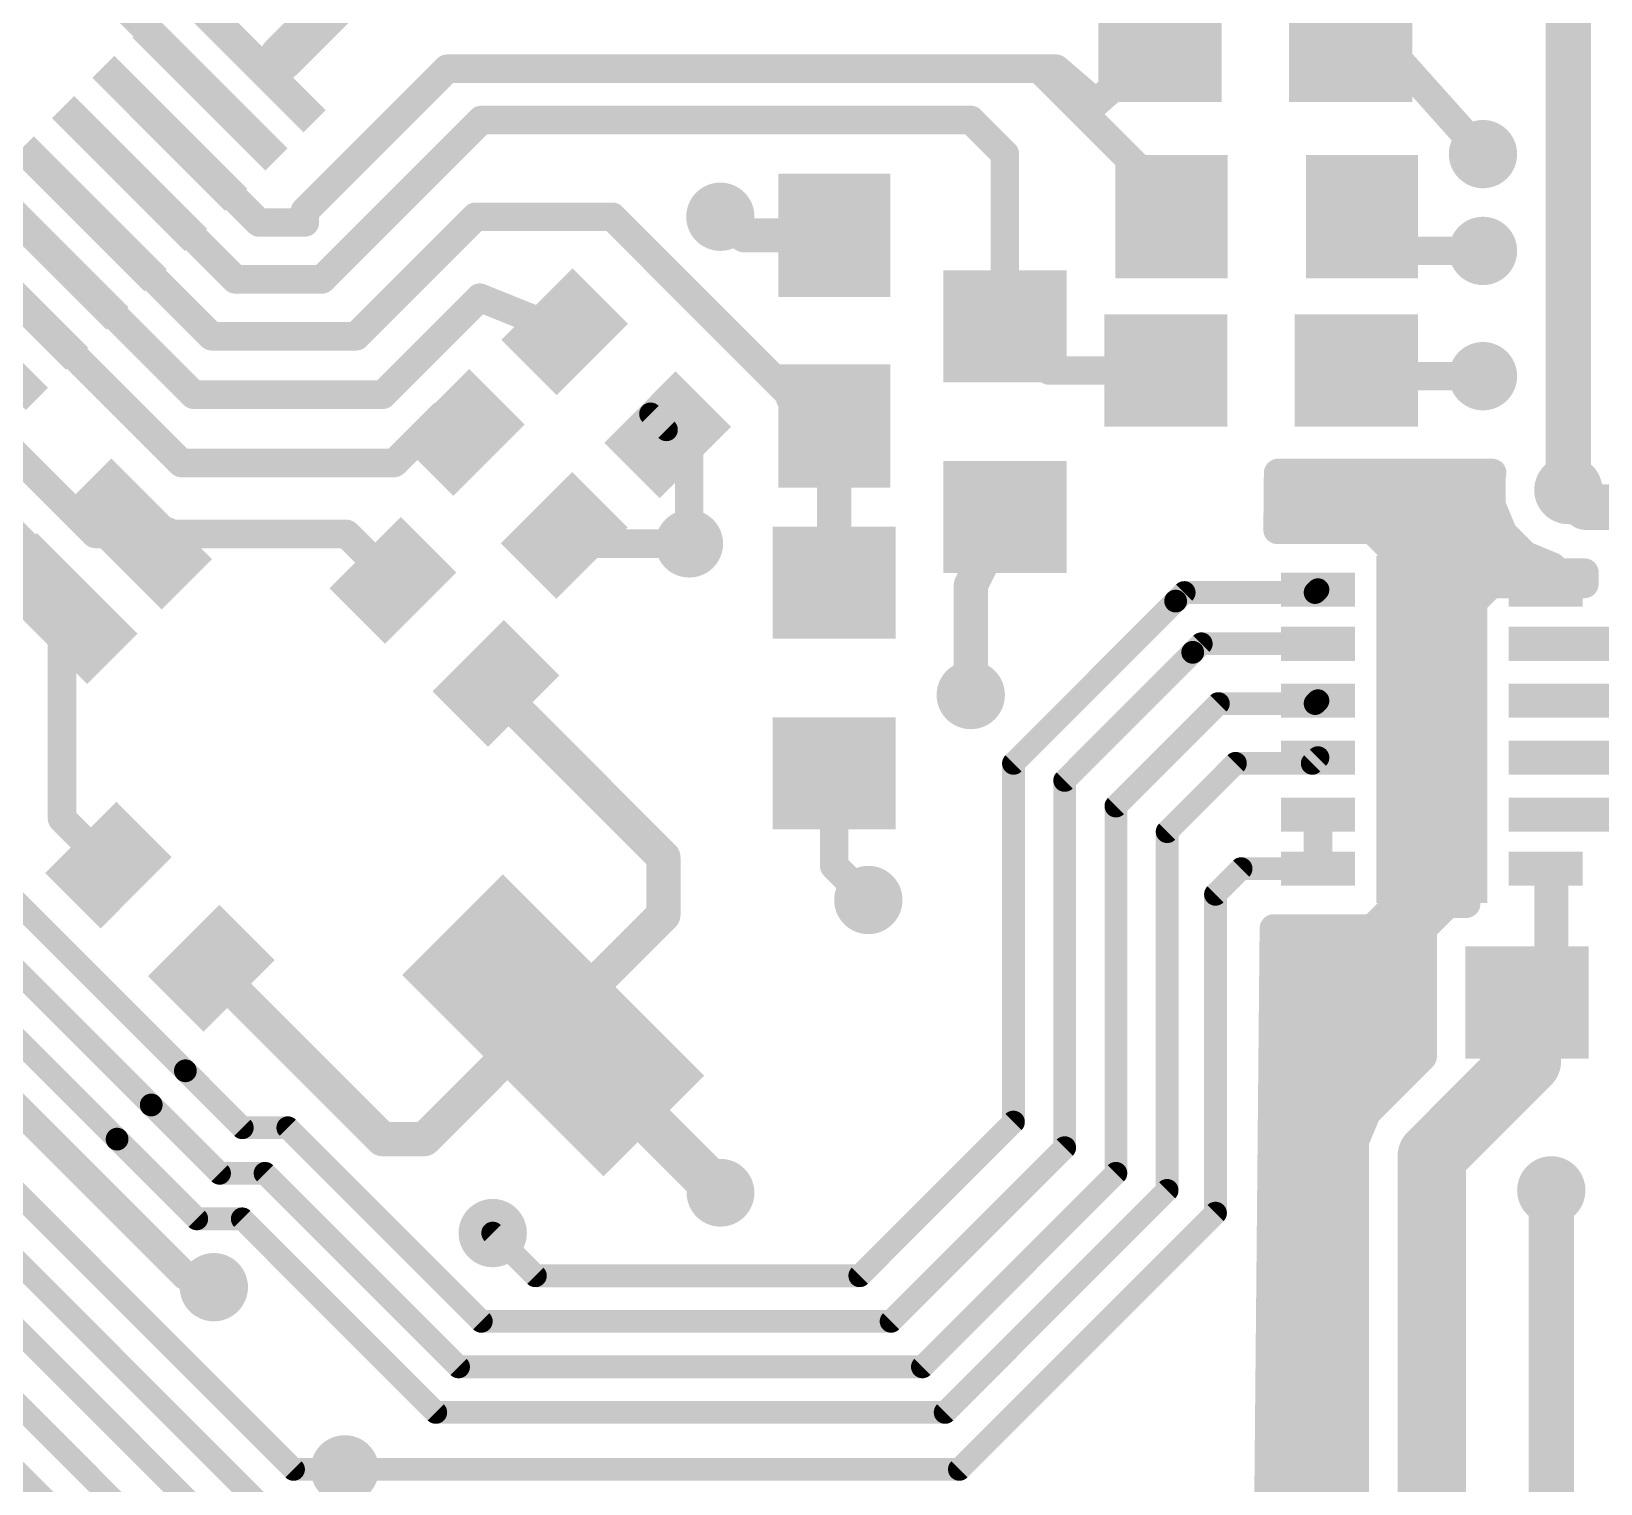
# Model space of a CAD drawing. Extents: x 0 to 81, y 1 to 51.
# Drawn here: x 53.64 to 67.65, y 11.56 to 24.51 of the extents above; entities that cross this region are included whole.
import ezdxf

# ---------------------------------------------------------------- set-up
doc = ezdxf.new("R2010")
doc.units = 0
doc.layers.add('1', color=22, linetype='CONTINUOUS')
doc.layers.add('18', color=82, linetype='CONTINUOUS')

# ---------------------------------------------------------------- blocks, each defined once
blk = doc.blocks.new('RECT')
blk.add_solid([(-0.5, -0.5), (0.5, -0.5), (-0.5, 0.5), (0.5, 0.5)])
blk = doc.blocks.new('ROUNDV')
at = {"const_width": 0.5}
blk.add_lwpolyline([(0, -0.25, 1), (0, 0.25, 1), (0, -0.25)], format="xyb", dxfattribs=at)

msp = doc.modelspace()

# ---------------------------------------------------------------- linework, layer by layer
at = {"layer": '1'}
for points, const_width in [([(67.3608, 25.5016), (67.3608, 23.4696)], 0.4064), ([(56.3372, 24.7396), (55.88, 24.2824)], 0.4064), ([(54.5592, 24.6407), (54.4068, 24.7931)], 0.254), ([(54.5592, 24.6407), (55.2356, 23.9643)], 0.254), ([(55.7524, 24.13), (55.5768, 24.3055)], 0.254), ([(55.8292, 24.13), (55.88, 24.2824)], 0.3048), ([(63.1444, 23.876), (63.7168, 24.384)], 0.254), ([(65.4168, 24.384), (65.7352, 24.384)], 0.254), ([(65.7352, 24.384), (66.5988, 23.4188)], 0.254), ([(56.0832, 22.9108), (57.3532, 24.1808)], 0.254), ([(57.3532, 24.1808), (62.6364, 24.1808)], 0.254), ([(62.6364, 24.1808), (62.7888, 24.1808)], 0.254), ([(63.8184, 22.9988), (62.6364, 24.1808)], 0.254), ([(62.7888, 24.1808), (63.1444, 23.876)], 0.254), ([(56.2356, 22.3012), (57.658, 23.7236)], 0.254), ([(57.658, 23.7236), (61.6712, 23.7236)], 0.254), ([(61.6712, 23.7236), (62.0268, 23.7236)], 0.254), ([(62.0268, 23.7236), (62.3316, 23.4188)], 0.254), ([(52.8121, 23.55), (53.8167, 22.5454)], 0.254), ([(54.8764, 23.6051), (55.6722, 22.8092)], 0.254), ([(67.3608, 23.4696), (67.3608, 20.4216)], 0.4064), ([(62.3316, 23.4188), (62.3316, 21.8812)], 0.254), ([(54.5172, 23.2459), (55.4618, 22.3012)], 0.254), ([(63.8184, 22.86), (63.8184, 22.9988)], 0.254), ([(55.2514, 21.7932), (54.158, 22.8866)], 0.254), ([(56.0832, 22.8092), (56.0832, 22.9108)], 0.254), ([(56.5404, 21.7932), (57.6072, 22.86)], 0.254), ([(57.6072, 22.86), (58.8264, 22.86)], 0.254), ([(58.8264, 22.86), (60.4384, 21.248)], 0.254), ([(60.0084, 22.694), (59.7916, 22.86)], 0.3048), ([(65.5184, 22.86), (65.5184, 22.5552)], 0.254), ([(55.6722, 22.8092), (56.0832, 22.8092)], 0.254), ([(60.8076, 22.694), (60.0084, 22.694)], 0.3048), ([(53.8167, 22.5454), (55.0901, 21.272)], 0.254), ([(65.5184, 22.5552), (66.5988, 22.5552)], 0.254), ([(55.4618, 22.3012), (56.2356, 22.3012)], 0.254), ([(53.4575, 22.1862), (54.9813, 20.6624)], 0.254), ([(56.7784, 21.272), (57.6444, 22.138)], 0.254), ([(57.6444, 22.138), (58.4016, 21.8332)], 0.254), ([(62.3316, 21.8812), (62.7244, 21.4884)], 0.254), ([(55.2514, 21.7932), (56.5404, 21.7932)], 0.254), ([(52.757, 21.4857), (54.2129, 20.0298)], 0.254), ([(62.7244, 21.4884), (63.7676, 21.4884)], 0.254), ([(65.4676, 21.4884), (65.6708, 21.4376)], 0.254), ([(65.6708, 21.4376), (66.5988, 21.4376)], 0.254), ([(55.0901, 21.272), (56.7784, 21.272)], 0.254), ([(60.8076, 20.994), (60.4384, 21.248)], 0.3048), ([(60.4384, 21.248), (60.8076, 20.994)], 0.254), ([(52.3978, 21.1265), (53.9152, 19.6092)], 0.254), ([(56.88, 20.6624), (57.3062, 21.0886)], 0.254), ([(57.3062, 21.0886), (57.4792, 20.9362)], 0.254), ([(59.3208, 20.914), (59.2088, 21.0608)], 0.3048), ([(59.3208, 20.914), (59.1684, 21.1012)], 0.2032), ([(59.1684, 21.1012), (59.3104, 20.9592)], 0.2032), ([(59.3104, 20.9592), (59.5136, 20.756)], 0.254), ([(60.8076, 19.5952), (60.8076, 20.994)], 0.3048), ([(59.5136, 20.756), (59.5136, 19.9432)], 0.254), ([(54.9813, 20.6624), (56.88, 20.6624)], 0.254), ([(64.7653, 20.066), (64.77, 20.574)], 0.254), ([(64.77, 20.574), (66.6816, 20.574)], 0.254), ([(66.6816, 20.574), (66.675, 20.558)], 0.254), ([(66.675, 20.558), (66.675, 20.2852)], 0.254), ([(67.5132, 20.2692), (67.3608, 20.4216)], 0.4064), ([(68.1228, 20.2692), (67.5132, 20.2692)], 0.4064), ([(62.0268, 19.5716), (62.3316, 20.1812)], 0.3048), ([(64.7676, 20.32), (66.675, 20.32)], 0.254), ([(66.675, 20.2852), (66.7794, 20.0331)], 0.254), ([(54.8456, 20.0298), (54.5799, 20.0298)], 0.3048), ([(65.6136, 20.066), (64.7653, 20.066)], 0.254), ([(64.7653, 20.066), (66.7658, 20.066)], 0.254), ([(65.8368, 19.8428), (65.6136, 20.066)], 0.254), ([(54.2129, 20.0298), (54.5799, 20.0298)], 0.254), ([(54.8456, 20.0298), (56.4552, 20.0298)], 0.254), ([(56.4552, 20.0298), (56.8696, 19.6154)], 0.254), ([(58.3984, 20.017), (58.4722, 19.9432)], 0.254), ([(58.4722, 19.9432), (59.5136, 19.9432)], 0.254), ([(66.7794, 20.0331), (66.9723, 19.8402)], 0.254), ([(65.8368, 16.7332), (65.8368, 19.8428)], 0.254), ([(65.8368, 19.812), (67.0404, 19.812)], 0.254), ([(66.9723, 19.8402), (67.2176, 19.7386)], 0.254), ([(67.0306, 19.6596), (66.1416, 19.6596)], 0.3048), ([(66.1416, 19.6596), (66.1416, 18.288)], 0.3048), ([(67.1576, 19.5326), (67.0306, 19.6596)], 0.3048), ([(67.2176, 19.7386), (67.2712, 19.685)], 0.254), ([(67.2712, 19.685), (67.5049, 19.685)], 0.254), ([(67.5049, 19.685), (67.5039, 19.5834)], 0.254), ([(53.9152, 19.6092), (53.9152, 19.3651)], 0.254), ([(62.0268, 18.5928), (62.0268, 19.5716)], 0.3048), ([(65.1002, 19.5072), (65.1256, 19.5326)], 0.2032), ([(65.8368, 19.558), (66.6442, 19.558)], 0.254), ([(66.6696, 19.5834), (66.4464, 19.3602)], 0.254), ([(66.9367, 19.5834), (66.6696, 19.5834)], 0.254), ([(67.5039, 19.5834), (66.9367, 19.5834)], 0.254), ([(53.9152, 19.3651), (53.9152, 17.4898)], 0.254), ([(62.4078, 17.9832), (63.8556, 19.431)], 0.2032), ([(63.8556, 19.431), (63.9318, 19.5072)], 0.2032), ([(63.9318, 19.5072), (65.1002, 19.5072)], 0.2032), ([(66.4464, 19.3602), (66.4464, 16.7332)], 0.254), ([(65.8368, 19.304), (66.4464, 19.304)], 0.254), ([(68.7324, 19.05), (67.1576, 19.05)], 0.3048), ([(62.865, 17.8308), (64.008, 18.9738)], 0.2032), ([(64.008, 18.9738), (64.0842, 19.05)], 0.2032), ([(64.0842, 19.05), (65.1256, 19.05)], 0.2032), ([(65.8368, 19.05), (66.4464, 19.05)], 0.254), ([(65.8368, 18.796), (66.4464, 18.796)], 0.254), ([(57.7888, 18.6962), (57.7888, 18.6398)], 0.3048), ([(57.7888, 18.6398), (59.2836, 17.145)], 0.3048), ([(65.1002, 18.5166), (65.1256, 18.542)], 0.2032), ([(65.8368, 18.542), (66.4464, 18.542)], 0.254), ([(69.1388, 18.542), (67.1576, 18.542)], 0.3048), ([(63.3222, 17.6022), (64.2366, 18.5166)], 0.2032), ([(64.2366, 18.5166), (65.1002, 18.5166)], 0.2032), ([(66.1416, 18.288), (65.8368, 17.9832)], 0.3048), ([(65.8368, 18.288), (66.4464, 18.288)], 0.254), ([(62.4078, 14.7828), (62.4078, 17.9832)], 0.2032), ([(63.7794, 17.3736), (64.389, 17.9832)], 0.2032), ([(64.389, 17.9832), (65.0748, 17.9832)], 0.2032), ([(65.0748, 17.9832), (65.1256, 18.034)], 0.2032), ([(65.0748, 17.9832), (65.1256, 18.034)], 0.2032), ([(65.8368, 17.9832), (65.8368, 16.3068)], 0.3048), ([(65.8368, 18.034), (66.4464, 18.034)], 0.254), ([(67.1576, 18.034), (68.5292, 18.034)], 0.3048), ([(60.8076, 17.0688), (60.8076, 17.8952)], 0.254), ([(62.865, 14.5542), (62.865, 17.8308)], 0.2032), ([(65.8368, 17.78), (66.4464, 17.78)], 0.254), ([(63.3222, 14.3256), (63.3222, 17.6022)], 0.2032), ([(65.1256, 17.526), (65.1256, 17.0434)], 0.254), ([(65.8368, 17.526), (66.4464, 17.526)], 0.254), ([(67.1576, 17.526), (67.818, 17.526)], 0.3048), ([(53.9152, 17.4898), (54.3296, 17.0754)], 0.254), ([(63.7794, 14.1732), (63.7794, 17.3736)], 0.2032), ([(65.8368, 17.272), (66.4464, 17.272)], 0.254), ([(59.2836, 17.145), (59.2836, 16.6301)], 0.3048), ([(61.1124, 16.764), (60.8076, 17.0688)], 0.254), ([(64.2112, 16.8148), (64.4398, 17.0434)], 0.2032), ([(64.4398, 17.0434), (65.1256, 17.0434)], 0.2032), ([(65.8368, 17.018), (66.4464, 17.018)], 0.254), ([(67.1576, 17.0434), (67.2084, 16.9926)], 0.3048), ([(67.2084, 16.9926), (67.2084, 16.6116)], 0.3048), ([(53.34, 16.9164), (55.0164, 15.24)], 0.2032), ([(52.8828, 16.764), (54.7116, 14.9352)], 0.2032), ([(64.2112, 13.97), (64.2112, 16.8148)], 0.2032), ([(65.6136, 16.51), (65.8368, 16.7332)], 0.254), ([(65.8368, 16.764), (66.4464, 16.764)], 0.254), ([(66.2838, 16.7306), (66.0606, 16.5074)], 0.254), ([(66.449, 16.7306), (66.2838, 16.7306)], 0.254), ([(66.4464, 16.7332), (66.449, 16.7306)], 0.254), ([(51.816, 16.6116), (53.9496, 14.478)], 0.254), ([(52.4256, 16.6116), (54.4068, 14.6304)], 0.2032), ([(59.2836, 16.6301), (58.2992, 15.6458)], 0.3048), ([(67.2084, 16.6116), (67.2084, 16.1544)], 0.3048), ([(64.6655, 9.398), (64.732, 16.51)], 0.254), ([(64.732, 16.51), (65.6136, 16.51)], 0.254), ([(65.6136, 16.51), (66.0632, 16.51)], 0.254), ([(66.0606, 16.5074), (66.0606, 15.3669)], 0.254), ([(65.8368, 16.3068), (65.3376, 15.8076)], 0.3048), ([(55.2488, 16.1562), (56.7746, 14.6304)], 0.3048), ([(64.7296, 16.256), (66.0606, 16.256)], 0.254), ([(66.9036, 15.8496), (66.9036, 16.002)], 0.6096), ([(67.2084, 16.1544), (67.056, 16.002)], 0.3048), ([(64.7273, 16.002), (66.0606, 16.002)], 0.254), ([(66.9916, 15.8496), (66.9036, 15.8496)], 0.6096), ([(66.9916, 15.8496), (66.9916, 15.6328)], 0.6096), ([(66.9916, 15.328), (66.9916, 15.8496)], 0.6096), ([(67.056, 16.002), (66.9036, 16.002)], 0.3048), ([(65.3376, 15.8076), (65.2916, 15.8496)], 0.3048), ([(59.793, 14.152), (58.2992, 15.6458)], 0.4064), ([(58.2992, 15.7824), (58.2992, 15.6458)], 0.3048), ([(64.7249, 15.748), (66.0606, 15.748)], 0.254), ([(57.15, 14.6304), (58.1654, 15.6458)], 0.3048), ([(58.1654, 15.6458), (58.2992, 15.6458)], 0.3048), ([(51.5112, 15.5448), (57.2516, 9.8044)], 0.2032), ([(64.7225, 15.494), (66.0606, 15.494)], 0.254), ([(66.4464, 14.7828), (66.9916, 15.328)], 0.6096), ([(66.0606, 15.3669), (65.865, 15.1713)], 0.254), ([(55.0164, 15.24), (55.5244, 14.732)], 0.2032), ([(64.7201, 15.24), (65.9337, 15.24)], 0.254), ([(65.865, 15.1713), (65.7531, 15.0594)], 0.254), ([(65.865, 15.1713), (65.865, 15.1713)], 0.254), ([(50.6476, 15.1384), (57.912, 7.874)], 0.2032), ([(65.7531, 15.0594), (65.5602, 14.8665)], 0.254), ([(54.7116, 14.9352), (55.3212, 14.3256)], 0.2032), ([(64.7178, 14.986), (65.6797, 14.986)], 0.254), ([(65.5602, 14.8665), (65.4558, 14.6144)], 0.254), ([(66.4464, 14.7828), (66.1416, 14.478)], 0.6096), ([(50.3428, 14.8336), (57.8104, 7.366)], 0.2032), ([(61.0362, 13.4112), (62.4078, 14.7828)], 0.2032), ([(64.7154, 14.732), (65.5045, 14.732)], 0.254), ([(54.4068, 14.6304), (55.118, 13.9192)], 0.2032), ([(55.5244, 14.732), (55.9308, 14.732)], 0.2032), ([(55.9308, 14.732), (57.658, 13.0048)], 0.2032), ([(56.7746, 14.6304), (57.15, 14.6304)], 0.3048), ([(65.4558, 14.6144), (65.4558, 10.9888)], 0.254), ([(66.1416, 14.478), (66.1416, 11.1252)], 0.6096), ([(53.9496, 14.478), (55.0164, 13.4112)], 0.254), ([(61.3156, 13.0048), (62.865, 14.5542)], 0.2032), ([(64.713, 14.478), (65.4558, 14.478)], 0.254), ([(57.7596, 8.6868), (52.1208, 14.3256)], 0.2032), ([(55.3212, 14.3256), (55.7276, 14.3256)], 0.2032), ([(55.7276, 14.3256), (57.4548, 12.5984)], 0.2032), ([(61.595, 12.5984), (63.3222, 14.3256)], 0.2032), ([(59.793, 14.152), (59.793, 14.152)], 0.4064), ([(64.7107, 14.224), (65.4558, 14.224)], 0.254), ([(67.2084, 14.1732), (67.2084, 10.3632)], 0.4064), ([(53.4924, 14.1732), (55.9816, 11.684)], 0.2032), ([(61.7982, 12.192), (63.7794, 14.1732)], 0.2032), ([(55.118, 13.9192), (55.5244, 13.9192)], 0.2032), ([(55.5244, 13.9192), (57.2516, 12.192)], 0.2032), ([(61.9252, 11.684), (64.2112, 13.97)], 0.2032), ([(64.7083, 13.97), (65.4558, 13.97)], 0.254), ([(58.1406, 13.4112), (57.7596, 13.7922)], 0.2032), ([(64.7059, 13.716), (65.4558, 13.716)], 0.254), ([(64.7035, 13.462), (65.4558, 13.462)], 0.254), ([(55.0164, 13.4112), (55.2704, 13.3096)], 0.254), ([(58.293, 13.4112), (58.1406, 13.4112)], 0.2032), ([(58.293, 13.4112), (61.0362, 13.4112)], 0.2032), ([(64.7012, 13.208), (65.4558, 13.208)], 0.254), ([(57.658, 13.0048), (61.3156, 13.0048)], 0.2032), ([(64.6988, 12.954), (65.4558, 12.954)], 0.254), ([(64.6964, 12.7), (65.4558, 12.7)], 0.254), ([(57.4548, 12.5984), (61.595, 12.5984)], 0.2032), ([(64.694, 12.446), (65.4558, 12.446)], 0.254), ([(57.2516, 12.192), (61.7982, 12.192)], 0.2032), ([(64.6917, 12.192), (65.4558, 12.192)], 0.254), ([(64.6893, 11.938), (65.4558, 11.938)], 0.254), ([(55.9816, 11.684), (56.2356, 11.684)], 0.2032), ([(56.4388, 11.684), (56.2356, 11.684)], 0.254), ([(56.2356, 11.684), (56.4388, 11.684)], 0.2032), ([(56.4388, 11.684), (61.9252, 11.684)], 0.2032), ([(64.6869, 11.684), (65.4558, 11.684)], 0.254), ([(64.6845, 11.43), (65.4558, 11.43)], 0.254)]:
    msp.add_lwpolyline(points, dxfattribs=dict(at, const_width=const_width))
for points, const_width in [([(55.6217, 24.3504, 1), (55.5319, 24.2606)], 0.127), ([(55.8082, 24.3542, 1), (55.9518, 24.2106)], 0.2032), ([(55.9523, 24.2583, 1), (55.8077, 24.3065)], 0.1524), ([(63.759, 24.3365, 1), (63.6746, 24.4315)], 0.127), ([(65.4168, 24.4475, 1), (65.4168, 24.3205)], 0.127), ([(65.7825, 24.4263, 1), (65.6879, 24.3417)], 0.127), ([(65.7352, 24.3205, 1), (65.7352, 24.4475)], 0.127), ([(55.7524, 24.13, 0.4142), (55.8292, 24.13)], 0.254), ([(55.7973, 24.1749, 1), (55.7075, 24.0851)], 0.127), ([(55.7075, 24.0851, 1), (55.7973, 24.1749)], 0.127), ([(55.8741, 24.0851, 1), (55.7843, 24.1749)], 0.127), ([(57.3532, 24.2443, 1), (57.3532, 24.1173)], 0.127), ([(57.3981, 24.1359, 1), (57.3083, 24.2257)], 0.127), ([(62.6364, 24.2443, 1), (62.6364, 24.1173)], 0.127), ([(62.6813, 24.2257, 1), (62.5915, 24.1359)], 0.127), ([(62.6364, 24.1173, 1), (62.6364, 24.2443)], 0.127), ([(62.8301, 24.229, 1), (62.7475, 24.1326)], 0.127), ([(62.7888, 24.1173, 1), (62.7888, 24.2443)], 0.127), ([(55.7569, 24.1541, 1), (55.9015, 24.1059)], 0.1524), ([(55.1907, 23.9194, 1), (55.2805, 24.0092)], 0.127), ([(63.1022, 23.9235, 1), (63.1866, 23.8285)], 0.127), ([(63.1031, 23.8278, 1), (63.1857, 23.9242)], 0.127), ([(57.658, 23.7871, 1), (57.658, 23.6601)], 0.127), ([(57.7029, 23.6787, 1), (57.6131, 23.7685)], 0.127), ([(61.6712, 23.7871, 1), (61.6712, 23.6601)], 0.127), ([(61.6712, 23.6601, 1), (61.6712, 23.7871)], 0.127), ([(62.0717, 23.7685, 1), (61.9819, 23.6787)], 0.127), ([(62.0268, 23.6601, 1), (62.0268, 23.7871)], 0.127), ([(54.9213, 23.65, 1), (54.8315, 23.5602)], 0.127), ([(67.4624, 23.4696, 1), (67.2592, 23.4696)], 0.2032), ([(62.3951, 23.4188, 1), (62.2681, 23.4188)], 0.127), ([(67.2592, 23.4696, 1), (67.4624, 23.4696)], 0.2032), ([(62.2867, 23.3739, 1), (62.3765, 23.4637)], 0.127), ([(66.5515, 23.3765, 1), (66.6461, 23.4611)], 0.127), ([(54.5621, 23.2908, 1), (54.4723, 23.201)], 0.127), ([(63.8819, 22.9988, 1), (63.7549, 22.9988)], 0.127), ([(54.2029, 22.9315, 1), (54.1131, 22.8417)], 0.127), ([(56.1467, 22.9108, 1), (56.0197, 22.9108)], 0.127), ([(56.0383, 22.9557, 1), (56.1281, 22.8659)], 0.127), ([(57.6072, 22.9235, 1), (57.6072, 22.7965)], 0.127), ([(57.6521, 22.8151, 1), (57.5623, 22.9049)], 0.127), ([(58.8713, 22.9049, 1), (58.7815, 22.8151)], 0.127), ([(58.8264, 22.7965, 1), (58.8264, 22.9235)], 0.127), ([(59.8379, 22.9205, 1), (59.7453, 22.7995)], 0.1524), ([(63.7735, 22.9539, 1), (63.8633, 23.0437)], 0.127), ([(65.5819, 22.86, 1), (65.4549, 22.86)], 0.127), ([(55.6722, 22.8727, 1), (55.6722, 22.7457)], 0.127), ([(55.6273, 22.7643, 1), (55.7171, 22.8541)], 0.127), ([(56.0197, 22.8092, 1), (56.1467, 22.8092)], 0.127), ([(56.0832, 22.7457, 1), (56.0832, 22.8727)], 0.127), ([(60.0084, 22.7702, 1), (60.0084, 22.6178)], 0.1524), ([(60.8076, 22.6178, 1), (60.8076, 22.7702)], 0.1524), ([(63.7549, 22.86, 1), (63.8819, 22.86)], 0.127), ([(59.9621, 22.6335, 1), (60.0547, 22.7545)], 0.1524), ([(53.8616, 22.5903, 1), (53.7718, 22.5005)], 0.127), ([(53.7718, 22.5005, 1), (53.8616, 22.5903)], 0.127), ([(65.5184, 22.6187, 1), (65.5184, 22.4917)], 0.127), ([(65.4549, 22.5552, 1), (65.5819, 22.5552)], 0.127), ([(66.5988, 22.4917, 1), (66.5988, 22.6187)], 0.127), ([(55.4618, 22.3647, 1), (55.4618, 22.2377)], 0.127), ([(56.2356, 22.2377, 1), (56.2356, 22.3647)], 0.127), ([(55.4169, 22.2563, 1), (55.5067, 22.3461)], 0.127), ([(56.1907, 22.3461, 1), (56.2805, 22.2563)], 0.127), ([(57.6681, 22.1969, 1), (57.6207, 22.0791)], 0.127), ([(57.6893, 22.0931, 1), (57.5995, 22.1829)], 0.127), ([(62.3765, 21.9261, 1), (62.2867, 21.8363)], 0.127), ([(55.2514, 21.8567, 1), (55.2514, 21.7297)], 0.127), ([(55.2065, 21.7483, 1), (55.2963, 21.8381)], 0.127), ([(56.4955, 21.8381, 1), (56.5853, 21.7483)], 0.127), ([(56.5404, 21.7297, 1), (56.5404, 21.8567)], 0.127), ([(58.3779, 21.7743, 1), (58.4253, 21.8921)], 0.127), ([(62.2681, 21.8812, 1), (62.3951, 21.8812)], 0.127), ([(62.7244, 21.5519, 1), (62.7244, 21.4249)], 0.127), ([(62.6795, 21.4435, 1), (62.7693, 21.5333)], 0.127), ([(63.7676, 21.4249, 1), (63.7676, 21.5519)], 0.127), ([(65.483, 21.55, 1), (65.4522, 21.4268)], 0.127), ([(65.6708, 21.5011, 1), (65.6708, 21.3741)], 0.127), ([(65.6554, 21.376, 1), (65.6862, 21.4992)], 0.127), ([(66.5988, 21.3741, 1), (66.5988, 21.5011)], 0.127), ([(55.0901, 21.3355, 1), (55.0901, 21.2085)], 0.127), ([(55.0452, 21.2271, 1), (55.135, 21.3169)], 0.127), ([(56.7335, 21.3169, 1), (56.8233, 21.2271)], 0.127), ([(56.7784, 21.2085, 1), (56.7784, 21.3355)], 0.127), ([(60.4816, 21.3108, 1), (60.3952, 21.1852)], 0.1524), ([(60.4744, 21.3003, 1), (60.4024, 21.1957)], 0.127), ([(60.3935, 21.2031, 1), (60.4833, 21.2929)], 0.127), ([(57.3482, 21.1363, 1), (57.2642, 21.041)], 0.127), ([(57.3511, 21.0437, 1), (57.2613, 21.1335)], 0.127), ([(59.2694, 21.107, 1), (59.1482, 21.0146)], 0.1524), ([(59.2078, 21.1333, 1), (59.129, 21.0691)], 0.1016), ([(59.2043, 21.1371, 1), (59.1325, 21.0653)], 0.1016), ([(57.4372, 20.8886, 1), (57.5212, 20.9839)], 0.127), ([(59.3553, 21.0041, 1), (59.2655, 20.9143)], 0.127), ([(59.2602, 20.8678, 1), (59.3814, 20.9602)], 0.1524), ([(59.2745, 20.9233, 1), (59.3463, 20.9951)], 0.1016), ([(60.8838, 20.994, 1), (60.7314, 20.994)], 0.1524), ([(60.7644, 20.9312, 1), (60.8508, 21.0568)], 0.1524), ([(60.7716, 20.9417, 1), (60.8436, 21.0463)], 0.127), ([(59.2814, 20.8819, 1), (59.3602, 20.946)], 0.1016), ([(59.5771, 20.756, 1), (59.4501, 20.756)], 0.127), ([(54.9813, 20.7259, 1), (54.9813, 20.5989)], 0.127), ([(54.9364, 20.6175, 1), (55.0262, 20.7073)], 0.127), ([(56.8351, 20.7073, 1), (56.9249, 20.6175)], 0.127), ([(56.88, 20.5989, 1), (56.88, 20.7259)], 0.127), ([(59.4687, 20.7111, 1), (59.5585, 20.8009)], 0.127), ([(64.8335, 20.5734, 1), (64.7065, 20.5746)], 0.127), ([(64.77, 20.6375, 1), (64.77, 20.5105)], 0.127), ([(66.7385, 20.558, 1), (66.6115, 20.558)], 0.127), ([(66.6163, 20.5823, 1), (66.7337, 20.5337)], 0.127), ([(66.7403, 20.5497, 1), (66.623, 20.5983)], 0.127), ([(66.6816, 20.5105, 1), (66.6816, 20.6375)], 0.127), ([(67.4326, 20.4934, 1), (67.289, 20.3498)], 0.2032), ([(67.2592, 20.4216, 1), (67.4624, 20.4216)], 0.2032), ([(67.5132, 20.3708, 1), (67.5132, 20.1676)], 0.2032), ([(62.3998, 20.1471, 1), (62.2634, 20.2153)], 0.1524), ([(64.7676, 20.3835, 1), (64.7676, 20.2565)], 0.127), ([(66.7337, 20.3095, 1), (66.6163, 20.2609)], 0.127), ([(66.6115, 20.2852, 1), (66.7385, 20.2852)], 0.127), ([(66.675, 20.2565, 1), (66.675, 20.3835)], 0.127), ([(67.4414, 20.1974, 1), (67.585, 20.341)], 0.2032), ([(54.5799, 20.106, 1), (54.5799, 19.9536)], 0.1524), ([(54.8456, 19.9536, 1), (54.8456, 20.106)], 0.1524), ([(64.7653, 20.1295, 1), (64.7653, 20.0025)], 0.127), ([(64.7653, 20.1295, 1), (64.7653, 20.0025)], 0.127), ([(65.6585, 20.1109, 1), (65.5687, 20.0211)], 0.127), ([(65.6136, 20.0025, 1), (65.6136, 20.1295)], 0.127), ([(66.7658, 20.0025, 1), (66.7658, 20.1295)], 0.127), ([(54.2129, 20.0933, 1), (54.2129, 19.9663)], 0.127), ([(54.168, 19.9849, 1), (54.2578, 20.0747)], 0.127), ([(54.5799, 19.9663, 1), (54.5799, 20.0933)], 0.127), ([(54.8456, 20.0933, 1), (54.8456, 19.9663)], 0.127), ([(56.5001, 20.0747, 1), (56.4103, 19.9849)], 0.127), ([(56.4552, 19.9663, 1), (56.4552, 20.0933)], 0.127), ([(58.4433, 20.0619, 1), (58.3535, 19.9721)], 0.127), ([(58.4722, 20.0067, 1), (58.4722, 19.8797)], 0.127), ([(58.4273, 19.8983, 1), (58.5171, 19.9881)], 0.127), ([(59.5136, 19.8797, 1), (59.5136, 20.0067)], 0.127), ([(64.7018, 20.0666, 1), (64.8287, 20.0654)], 0.127), ([(66.8243, 20.078, 1), (66.7345, 19.9882)], 0.127), ([(66.7207, 20.0088, 1), (66.8381, 20.0574)], 0.127), ([(59.4501, 19.9432, 1), (59.5771, 19.9432)], 0.127), ([(65.9003, 19.8428, 1), (65.7733, 19.8428)], 0.127), ([(65.8368, 19.8755, 1), (65.8368, 19.7485)], 0.127), ([(65.7919, 19.7979, 1), (65.8817, 19.8877)], 0.127), ([(66.9966, 19.8989, 1), (66.948, 19.7815)], 0.127), ([(66.9274, 19.7953, 1), (67.0172, 19.8851)], 0.127), ([(67.0404, 19.7485, 1), (67.0404, 19.8755)], 0.127), ([(66.1416, 19.7358, 1), (66.1416, 19.5834)], 0.1524), ([(66.2178, 19.6596, 1), (66.0654, 19.6596)], 0.1524), ([(67.0845, 19.7135, 1), (66.9767, 19.6057)], 0.1524), ([(67.0306, 19.5834, 1), (67.0306, 19.7358)], 0.1524), ([(67.2625, 19.7835, 1), (67.1727, 19.6937)], 0.127), ([(67.1933, 19.6799, 1), (67.2419, 19.7973)], 0.127), ([(67.2712, 19.7485, 1), (67.2712, 19.6215)], 0.127), ([(67.2263, 19.6401, 1), (67.3161, 19.7299)], 0.127), ([(67.5684, 19.6844, 1), (67.4414, 19.6856)], 0.127), ([(67.5049, 19.6215, 1), (67.5049, 19.7485)], 0.127), ([(53.9787, 19.6092, 1), (53.8517, 19.6092)], 0.127), ([(53.8703, 19.5643, 1), (53.9601, 19.6541)], 0.127), ([(56.8247, 19.5705, 1), (56.9145, 19.6603)], 0.127), ([(60.7314, 19.5952, 1), (60.8838, 19.5952)], 0.1524), ([(62.103, 19.5716, 1), (61.9506, 19.5716)], 0.1524), ([(61.9586, 19.6057, 1), (62.095, 19.5375)], 0.1524), ([(65.1615, 19.4967, 1), (65.0897, 19.5685)], 0.1016), ([(65.8368, 19.6215, 1), (65.8368, 19.4945)], 0.127), ([(66.6696, 19.6469, 1), (66.6696, 19.5199)], 0.127), ([(66.7145, 19.5385, 1), (66.6247, 19.6283)], 0.127), ([(66.6442, 19.4945, 1), (66.6442, 19.6215)], 0.127), ([(66.9367, 19.6469, 1), (66.9367, 19.5199)], 0.127), ([(66.9367, 19.5199, 1), (66.9367, 19.6469)], 0.127), ([(67.1037, 19.4787, 1), (67.2115, 19.5865)], 0.1524), ([(67.4404, 19.584, 1), (67.5674, 19.5828)], 0.127), ([(67.5039, 19.5199, 1), (67.5039, 19.6469)], 0.127), ([(53.9787, 19.3651, 1), (53.8517, 19.3651)], 0.127), ([(63.8197, 19.4669, 1), (63.8915, 19.3951)], 0.1016), ([(63.8915, 19.3951, 1), (63.8197, 19.4669)], 0.1016), ([(63.9318, 19.558, 1), (63.9318, 19.4564)], 0.1016), ([(63.9677, 19.4713, 1), (63.8959, 19.5431)], 0.1016), ([(65.0643, 19.5431, 1), (65.1361, 19.4713)], 0.1016), ([(65.1002, 19.4564, 1), (65.1002, 19.558)], 0.1016), ([(66.5099, 19.3602, 1), (66.3829, 19.3602)], 0.127), ([(53.8517, 19.3651, 1), (53.9787, 19.3651)], 0.127), ([(65.8368, 19.3675, 1), (65.8368, 19.2405)], 0.127), ([(66.4015, 19.4051, 1), (66.4913, 19.3153)], 0.127), ([(66.4464, 19.2405, 1), (66.4464, 19.3675)], 0.127), ([(67.1576, 19.1262, 1), (67.1576, 18.9738)], 0.1524), ([(63.9721, 19.0097, 1), (64.0439, 18.9379)], 0.1016), ([(64.0439, 18.9379, 1), (63.9721, 19.0097)], 0.1016), ([(64.0842, 19.1008, 1), (64.0842, 18.9992)], 0.1016), ([(64.1201, 19.0141, 1), (64.0483, 19.0859)], 0.1016), ([(65.1256, 18.9992, 1), (65.1256, 19.1008)], 0.1016), ([(65.8368, 19.1135, 1), (65.8368, 18.9865)], 0.127), ([(66.4464, 18.9865, 1), (66.4464, 19.1135)], 0.127), ([(65.8368, 18.8595, 1), (65.8368, 18.7325)], 0.127), ([(66.4464, 18.7325, 1), (66.4464, 18.8595)], 0.127), ([(57.865, 18.6962, 1), (57.7126, 18.6962)], 0.1524), ([(57.8427, 18.6937, 1), (57.7349, 18.5859)], 0.1524), ([(57.7126, 18.6398, 1), (57.865, 18.6398)], 0.1524), ([(61.9506, 18.5928, 1), (62.103, 18.5928)], 0.1524), ([(65.1615, 18.5061, 1), (65.0897, 18.5779)], 0.1016), ([(65.8368, 18.6055, 1), (65.8368, 18.4785)], 0.127), ([(66.4464, 18.4785, 1), (66.4464, 18.6055)], 0.127), ([(67.1576, 18.6182, 1), (67.1576, 18.4658)], 0.1524), ([(64.2366, 18.5674, 1), (64.2366, 18.4658)], 0.1016), ([(64.2725, 18.4807, 1), (64.2007, 18.5525)], 0.1016), ([(65.0643, 18.5525, 1), (65.1361, 18.4807)], 0.1016), ([(65.1002, 18.4658, 1), (65.1002, 18.5674)], 0.1016), ([(65.8368, 18.3515, 1), (65.8368, 18.2245)], 0.127), ([(66.0654, 18.288, 1), (66.2178, 18.288)], 0.1524), ([(66.1955, 18.2341, 1), (66.0877, 18.3419)], 0.1524), ([(66.4464, 18.2245, 1), (66.4464, 18.3515)], 0.127), ([(62.4586, 17.9832, 1), (62.357, 17.9832)], 0.1016), ([(62.3719, 18.0191, 1), (62.4437, 17.9473)], 0.1016), ([(64.389, 18.034, 1), (64.389, 17.9324)], 0.1016), ([(64.4249, 17.9473, 1), (64.3531, 18.0191)], 0.1016), ([(65.0389, 18.0191, 1), (65.1107, 17.9473)], 0.1016), ([(65.0389, 18.0191, 1), (65.1107, 17.9473)], 0.1016), ([(65.0748, 17.9324, 1), (65.0748, 18.034)], 0.1016), ([(65.1615, 17.9981, 1), (65.0897, 18.0699)], 0.1016), ([(65.1615, 17.9981, 1), (65.0897, 18.0699)], 0.1016), ([(65.913, 17.9832, 1), (65.7606, 17.9832)], 0.1524), ([(65.7829, 18.0371, 1), (65.8907, 17.9293)], 0.1524), ([(65.8368, 18.0975, 1), (65.8368, 17.9705)], 0.127), ([(66.4464, 17.9705, 1), (66.4464, 18.0975)], 0.127), ([(67.1576, 18.1102, 1), (67.1576, 17.9578)], 0.1524), ([(60.8711, 17.8952, 1), (60.7441, 17.8952)], 0.127), ([(62.9158, 17.8308, 1), (62.8142, 17.8308)], 0.1016), ([(62.8291, 17.8667, 1), (62.9009, 17.7949)], 0.1016), ([(65.8368, 17.8435, 1), (65.8368, 17.7165)], 0.127), ([(66.4464, 17.7165, 1), (66.4464, 17.8435)], 0.127), ([(63.373, 17.6022, 1), (63.2714, 17.6022)], 0.1016), ([(63.2863, 17.6381, 1), (63.3581, 17.5663)], 0.1016), ([(65.1891, 17.526, 1), (65.0621, 17.526)], 0.127), ([(65.8368, 17.5895, 1), (65.8368, 17.4625)], 0.127), ([(66.4464, 17.4625, 1), (66.4464, 17.5895)], 0.127), ([(67.1576, 17.6022, 1), (67.1576, 17.4498)], 0.1524), ([(53.9601, 17.5347, 1), (53.8703, 17.4449)], 0.127), ([(53.8517, 17.4898, 1), (53.9787, 17.4898)], 0.127), ([(63.8302, 17.3736, 1), (63.7286, 17.3736)], 0.1016), ([(63.7435, 17.4095, 1), (63.8153, 17.3377)], 0.1016), ([(65.8368, 17.3355, 1), (65.8368, 17.2085)], 0.127), ([(66.4464, 17.2085, 1), (66.4464, 17.3355)], 0.127), ([(59.3598, 17.145, 1), (59.2074, 17.145)], 0.1524), ([(59.2297, 17.0911, 1), (59.3375, 17.1989)], 0.1524), ([(54.2847, 17.0305, 1), (54.3745, 17.1203)], 0.127), ([(60.8525, 17.1137, 1), (60.7627, 17.0239)], 0.127), ([(60.7441, 17.0688, 1), (60.8711, 17.0688)], 0.127), ([(64.4398, 17.0942, 1), (64.4398, 16.9926)], 0.1016), ([(64.4757, 17.0075, 1), (64.4039, 17.0793)], 0.1016), ([(65.0621, 17.0434, 1), (65.1891, 17.0434)], 0.127), ([(65.1256, 16.9926, 1), (65.1256, 17.0942)], 0.1016), ([(65.8368, 17.0815, 1), (65.8368, 16.9545)], 0.127), ([(66.4464, 16.9545, 1), (66.4464, 17.0815)], 0.127), ([(67.2115, 17.0973, 1), (67.1037, 16.9895)], 0.1524), ([(67.2846, 16.9926, 1), (67.1322, 16.9926)], 0.1524), ([(67.1545, 16.9387, 1), (67.2623, 17.0465)], 0.1524), ([(61.0675, 16.7191, 1), (61.1573, 16.8089)], 0.127), ([(64.262, 16.8148, 1), (64.1604, 16.8148)], 0.1016), ([(64.1753, 16.8507, 1), (64.2471, 16.7789)], 0.1016), ([(65.8368, 16.8275, 1), (65.8368, 16.7005)], 0.127), ([(65.8817, 16.6883, 1), (65.7919, 16.7781)], 0.127), ([(66.2838, 16.7941, 1), (66.2838, 16.6671)], 0.127), ([(66.3287, 16.6857, 1), (66.2389, 16.7755)], 0.127), ([(66.4913, 16.7781, 1), (66.4015, 16.6883)], 0.127), ([(66.4041, 16.6857, 1), (66.4939, 16.7755)], 0.127), ([(66.4464, 16.7005, 1), (66.4464, 16.8275)], 0.127), ([(66.449, 16.6671, 1), (66.449, 16.7941)], 0.127), ([(59.2074, 16.6301, 1), (59.3598, 16.6301)], 0.1524), ([(59.3375, 16.5762, 1), (59.2297, 16.684)], 0.1524), ([(65.7733, 16.7332, 1), (65.9003, 16.7332)], 0.127), ([(66.3829, 16.7332, 1), (66.5099, 16.7332)], 0.127), ([(67.2846, 16.6116, 1), (67.1322, 16.6116)], 0.1524), ([(67.1322, 16.6116, 1), (67.2846, 16.6116)], 0.1524), ([(64.7955, 16.5094, 1), (64.6685, 16.5106)], 0.127), ([(64.732, 16.5735, 1), (64.732, 16.4465)], 0.127), ([(65.6136, 16.5735, 1), (65.6136, 16.4465)], 0.127), ([(65.5687, 16.5549, 1), (65.6585, 16.4651)], 0.127), ([(65.6136, 16.4465, 1), (65.6136, 16.5735)], 0.127), ([(66.1241, 16.5074, 1), (65.9971, 16.5074)], 0.127), ([(66.0157, 16.5523, 1), (66.1055, 16.4625)], 0.127), ([(66.0632, 16.4465, 1), (66.0632, 16.5735)], 0.127), ([(65.8907, 16.2529, 1), (65.7829, 16.3607)], 0.1524), ([(55.3027, 16.2101, 1), (55.1949, 16.1023)], 0.1524), ([(64.7296, 16.3195, 1), (64.7296, 16.1925)], 0.127), ([(65.7606, 16.3068, 1), (65.913, 16.3068)], 0.1524), ([(66.0606, 16.1925, 1), (66.0606, 16.3195)], 0.127), ([(67.056, 16.002, 1), (66.7512, 16.002)], 0.3048), ([(67.2623, 16.1005, 1), (67.1545, 16.2083)], 0.1524), ([(64.7273, 16.0655, 1), (64.7273, 15.9385)], 0.127), ([(66.0606, 15.9385, 1), (66.0606, 16.0655)], 0.127), ([(66.9036, 16.002, 1), (66.9036, 15.6972)], 0.3048), ([(67.144, 15.8496, 1), (66.8392, 15.8496)], 0.3048), ([(67.144, 15.8496, 1), (66.8392, 15.8496)], 0.3048), ([(66.9036, 16.0782, 1), (66.9036, 15.9258)], 0.1524), ([(66.9916, 15.6972, 1), (66.9916, 16.002)], 0.3048), ([(67.0021, 16.0559, 1), (67.1099, 15.9481)], 0.1524), ([(67.056, 15.9258, 1), (67.056, 16.0782)], 0.1524), ([(67.1322, 16.1544, 1), (67.2846, 16.1544)], 0.1524), ([(65.343, 15.9059, 1), (65.2402, 15.7933)], 0.1524), ([(66.7512, 15.8496, 1), (67.056, 15.8496)], 0.3048), ([(58.3711, 15.7176, 1), (58.2274, 15.5739)], 0.2032), ([(58.3754, 15.7824, 1), (58.223, 15.7824)], 0.1524), ([(64.7249, 15.8115, 1), (64.7249, 15.6845)], 0.127), ([(65.2837, 15.8615, 1), (65.3915, 15.7537)], 0.1524), ([(65.2862, 15.7513, 1), (65.389, 15.8639)], 0.1524), ([(66.0606, 15.6845, 1), (66.0606, 15.8115)], 0.127), ([(58.1654, 15.722, 1), (58.1654, 15.5696)], 0.1524), ([(58.2192, 15.5919, 1), (58.1115, 15.6996)], 0.1524), ([(58.223, 15.6458, 1), (58.3754, 15.6458)], 0.1524), ([(58.2454, 15.6996, 1), (58.3531, 15.5919)], 0.1524), ([(58.2992, 15.5696, 1), (58.2992, 15.722)], 0.1524), ([(66.8392, 15.6328, 1), (67.144, 15.6328)], 0.3048), ([(64.7225, 15.5575, 1), (64.7225, 15.4305)], 0.127), ([(66.0606, 15.4305, 1), (66.0606, 15.5575)], 0.127), ([(67.0994, 15.2202, 1), (66.8838, 15.4358)], 0.3048), ([(65.9971, 15.3669, 1), (66.1241, 15.3669)], 0.127), ([(66.1055, 15.322, 1), (66.0157, 15.4118)], 0.127), ([(66.8392, 15.328, 1), (67.144, 15.328)], 0.3048), ([(55.0523, 15.2759, 1), (54.9805, 15.2041)], 0.1016), ([(54.9805, 15.2041, 1), (55.0523, 15.2759)], 0.1016), ([(64.7201, 15.3035, 1), (64.7201, 15.1765)], 0.127), ([(65.9285, 15.1713, 1), (65.8015, 15.1713)], 0.127), ([(65.8201, 15.2162, 1), (65.9099, 15.1264)], 0.127), ([(65.9099, 15.1264, 1), (65.8201, 15.2162)], 0.127), ([(65.9337, 15.1765, 1), (65.9337, 15.3035)], 0.127), ([(65.7082, 15.1043, 1), (65.798, 15.0145)], 0.127), ([(65.798, 15.0145, 1), (65.7082, 15.1043)], 0.127), ([(65.8015, 15.1713, 1), (65.9285, 15.1713)], 0.127), ([(54.7475, 14.9711, 1), (54.6757, 14.8993)], 0.1016), ([(54.6757, 14.8993, 1), (54.7475, 14.9711)], 0.1016), ([(64.7178, 15.0495, 1), (64.7178, 14.9225)], 0.127), ([(65.6189, 14.8422, 1), (65.5015, 14.8908)], 0.127), ([(65.6797, 14.9225, 1), (65.6797, 15.0495)], 0.127), ([(66.3386, 14.8906, 1), (66.5542, 14.675)], 0.3048), ([(66.5542, 14.675, 1), (66.3386, 14.8906)], 0.3048), ([(62.4437, 14.7469, 1), (62.3719, 14.8187)], 0.1016), ([(64.7154, 14.7955, 1), (64.7154, 14.6685)], 0.127), ([(65.5153, 14.9114, 1), (65.6051, 14.8216)], 0.127), ([(65.5045, 14.6685, 1), (65.5045, 14.7955)], 0.127), ([(54.4427, 14.6663, 1), (54.3709, 14.5945)], 0.1016), ([(54.3709, 14.5945, 1), (54.4427, 14.6663)], 0.1016), ([(55.5244, 14.7828, 1), (55.5244, 14.6812)], 0.1016), ([(55.4885, 14.6961, 1), (55.5603, 14.7679)], 0.1016), ([(55.9667, 14.7679, 1), (55.8949, 14.6961)], 0.1016), ([(55.9308, 14.6812, 1), (55.9308, 14.7828)], 0.1016), ([(56.7746, 14.7066, 1), (56.7746, 14.5542)], 0.1524), ([(56.7207, 14.5765, 1), (56.8285, 14.6843)], 0.1524), ([(57.0961, 14.6843, 1), (57.2039, 14.5765)], 0.1524), ([(57.15, 14.5542, 1), (57.15, 14.7066)], 0.1524), ([(62.357, 14.7828, 1), (62.4586, 14.7828)], 0.1016), ([(65.5193, 14.6144, 1), (65.3923, 14.6144)], 0.127), ([(66.0338, 14.5858, 1), (66.2494, 14.3702)], 0.3048), ([(66.294, 14.478, 1), (65.9892, 14.478)], 0.3048), ([(53.9945, 14.5229, 1), (53.9047, 14.4331)], 0.127), ([(53.9047, 14.4331, 1), (53.9945, 14.5229)], 0.127), ([(62.8142, 14.5542, 1), (62.9158, 14.5542)], 0.1016), ([(62.9009, 14.5183, 1), (62.8291, 14.5901)], 0.1016), ([(64.713, 14.5415, 1), (64.713, 14.4145)], 0.127), ([(65.3971, 14.6387, 1), (65.5145, 14.5901)], 0.127), ([(65.4558, 14.4145, 1), (65.4558, 14.5415)], 0.127), ([(55.3212, 14.3764, 1), (55.3212, 14.2748)], 0.1016), ([(55.7635, 14.3615, 1), (55.6917, 14.2897)], 0.1016), ([(55.7276, 14.2748, 1), (55.7276, 14.3764)], 0.1016), ([(63.3581, 14.2897, 1), (63.2863, 14.3615)], 0.1016), ([(55.2853, 14.2897, 1), (55.3571, 14.3615)], 0.1016), ([(59.793, 14.2536, 1), (59.793, 14.0504)], 0.2032), ([(59.7212, 14.0802, 1), (59.8648, 14.2238)], 0.2032), ([(59.793, 14.0504, 1), (59.793, 14.2536)], 0.2032), ([(63.2714, 14.3256, 1), (63.373, 14.3256)], 0.1016), ([(64.7107, 14.2875, 1), (64.7107, 14.1605)], 0.127), ([(65.4558, 14.1605, 1), (65.4558, 14.2875)], 0.127), ([(67.31, 14.1732, 1), (67.1068, 14.1732)], 0.2032), ([(63.7286, 14.1732, 1), (63.8302, 14.1732)], 0.1016), ([(63.8153, 14.1373, 1), (63.7435, 14.2091)], 0.1016), ([(55.118, 13.97, 1), (55.118, 13.8684)], 0.1016), ([(55.5603, 13.9551, 1), (55.4885, 13.8833)], 0.1016), ([(55.5244, 13.8684, 1), (55.5244, 13.97)], 0.1016), ([(64.1604, 13.97, 1), (64.262, 13.97)], 0.1016), ([(64.2471, 13.9341, 1), (64.1753, 14.0059)], 0.1016), ([(64.7083, 14.0335, 1), (64.7083, 13.9065)], 0.127), ([(65.4558, 13.9065, 1), (65.4558, 14.0335)], 0.127), ([(55.0821, 13.8833, 1), (55.1539, 13.9551)], 0.1016), ([(57.7955, 13.8281, 1), (57.7237, 13.7563)], 0.1016), ([(64.7059, 13.7795, 1), (64.7059, 13.6525)], 0.127), ([(65.4558, 13.6525, 1), (65.4558, 13.7795)], 0.127), ([(64.7035, 13.5255, 1), (64.7035, 13.3985)], 0.127), ([(65.4558, 13.3985, 1), (65.4558, 13.5255)], 0.127), ([(55.04, 13.4702, 1), (54.9928, 13.3522)], 0.127), ([(54.9715, 13.3663, 1), (55.0613, 13.4561)], 0.127), ([(58.1406, 13.462, 1), (58.1406, 13.3604)], 0.1016), ([(58.1047, 13.3753, 1), (58.1765, 13.4471)], 0.1016), ([(58.293, 13.462, 1), (58.293, 13.3604)], 0.1016), ([(58.293, 13.3604, 1), (58.293, 13.462)], 0.1016), ([(61.0003, 13.4471, 1), (61.0721, 13.3753)], 0.1016), ([(61.0362, 13.3604, 1), (61.0362, 13.462)], 0.1016), ([(55.2468, 13.2506, 1), (55.294, 13.3686)], 0.127), ([(64.7012, 13.2715, 1), (64.7012, 13.1445)], 0.127), ([(65.4558, 13.1445, 1), (65.4558, 13.2715)], 0.127), ([(57.658, 13.0556, 1), (57.658, 12.954)], 0.1016), ([(57.6221, 12.9689, 1), (57.6939, 13.0407)], 0.1016), ([(61.2797, 13.0407, 1), (61.3515, 12.9689)], 0.1016), ([(61.3156, 12.954, 1), (61.3156, 13.0556)], 0.1016), ([(64.6988, 13.0175, 1), (64.6988, 12.8905)], 0.127), ([(65.4558, 12.8905, 1), (65.4558, 13.0175)], 0.127), ([(64.6964, 12.7635, 1), (64.6964, 12.6365)], 0.127), ([(65.4558, 12.6365, 1), (65.4558, 12.7635)], 0.127), ([(57.4548, 12.6492, 1), (57.4548, 12.5476)], 0.1016), ([(57.4189, 12.5625, 1), (57.4907, 12.6343)], 0.1016), ([(61.5591, 12.6343, 1), (61.6309, 12.5625)], 0.1016), ([(61.595, 12.5476, 1), (61.595, 12.6492)], 0.1016), ([(64.694, 12.5095, 1), (64.694, 12.3825)], 0.127), ([(65.4558, 12.3825, 1), (65.4558, 12.5095)], 0.127), ([(57.2516, 12.2428, 1), (57.2516, 12.1412)], 0.1016), ([(57.2157, 12.1561, 1), (57.2875, 12.2279)], 0.1016), ([(61.7623, 12.2279, 1), (61.8341, 12.1561)], 0.1016), ([(61.7982, 12.1412, 1), (61.7982, 12.2428)], 0.1016), ([(64.6917, 12.2555, 1), (64.6917, 12.1285)], 0.127), ([(65.4558, 12.1285, 1), (65.4558, 12.2555)], 0.127), ([(64.6893, 12.0015, 1), (64.6893, 11.8745)], 0.127), ([(65.4558, 11.8745, 1), (65.4558, 12.0015)], 0.127), ([(55.9816, 11.7348, 1), (55.9816, 11.6332)], 0.1016), ([(55.9457, 11.6481, 1), (56.0175, 11.7199)], 0.1016), ([(56.2356, 11.7475, 1), (56.2356, 11.6205)], 0.127), ([(56.2356, 11.7348, 1), (56.2356, 11.6332)], 0.1016), ([(56.2356, 11.6332, 1), (56.2356, 11.7348)], 0.1016), ([(56.4388, 11.7348, 1), (56.4388, 11.6332)], 0.1016), ([(56.4388, 11.6205, 1), (56.4388, 11.7475)], 0.127), ([(56.4388, 11.6332, 1), (56.4388, 11.7348)], 0.1016), ([(61.8893, 11.7199, 1), (61.9611, 11.6481)], 0.1016), ([(61.9252, 11.6332, 1), (61.9252, 11.7348)], 0.1016), ([(64.6869, 11.7475, 1), (64.6869, 11.6205)], 0.127), ([(65.4558, 11.6205, 1), (65.4558, 11.7475)], 0.127), ([(64.6845, 11.4935, 1), (64.6845, 11.3665)], 0.127), ([(65.4558, 11.3665, 1), (65.4558, 11.4935)], 0.127)]:
    msp.add_lwpolyline(points, format="xyb", dxfattribs=dict(at, const_width=const_width))

# ---------------------------------------------------------------- block references
for p, xscale, yscale, rotation in [((55.5768, 24.3055), 0.2794, 1.6764, 225), ((55.2356, 23.9643), 0.2794, 1.6764, 225), ((54.8764, 23.6051), 0.2794, 1.6764, 225), ((54.5172, 23.2459), 0.2794, 1.6764, 225), ((54.158, 22.8866), 0.2794, 1.6764, 225), ((53.8167, 22.5454), 0.2794, 1.6764, 225), ((53.4575, 22.1862), 0.2794, 1.6764, 225), ((53.0983, 21.827), 0.2794, 1.6764, 225), ((58.4016, 21.8332), 0.7, 0.9, 315), ((57.4792, 20.9362), 0.7, 0.9, 315), ((59.3208, 20.914), 0.7, 0.9, 315), ((54.5799, 20.0298), 1.27, 0.635, 315), ((58.3984, 20.017), 0.7, 0.9, 315), ((56.8696, 19.6154), 0.7, 0.9, 135), ((53.9152, 19.3651), 1.27, 0.635, 315), ((66.1416, 18.288), 0.9906, 3.0988, 180), ((65.1256, 19.5326), 0.6604, 0.3048, 180), ((67.1576, 19.5326), 0.6604, 0.3048, 180), ((57.7888, 18.6962), 0.7, 0.9, 135), ((65.1256, 19.05), 0.6604, 0.3048, 180), ((67.1576, 19.05), 0.6604, 0.3048, 180), ((65.1256, 18.542), 0.6604, 0.3048, 180), ((67.1576, 18.542), 0.6604, 0.3048, 180), ((65.1256, 18.034), 0.6604, 0.3048, 180), ((67.1576, 18.034), 0.6604, 0.3048, 180), ((65.1256, 17.526), 0.6604, 0.3048, 180), ((67.1576, 17.526), 0.6604, 0.3048, 180), ((54.3296, 17.0754), 0.7, 0.9, 135), ((65.1256, 17.0434), 0.6604, 0.3048, 180), ((67.1576, 17.0434), 0.6604, 0.3048, 180), ((58.2992, 15.6458), 2.54, 1.27, 135), ((55.2488, 16.1562), 0.7, 0.9, 135)]:
    msp.add_blockref('RECT', p, dxfattribs=dict(at, xscale=xscale, yscale=yscale, rotation=rotation))
at = {"layer": '1', "xscale": 1.1}
for p, rotation in [((63.7168, 24.384), 180), ((65.4168, 24.384), 180), ((60.8076, 22.694), 270), ((63.7676, 21.4884), 180), ((65.4676, 21.4884), 180), ((60.8076, 20.994), 270)]:
    msp.add_blockref('RECT', p, dxfattribs=dict(at, rotation=rotation))
at = {"layer": '1', "yscale": 1.1}
for p in [(63.8184, 22.86), (65.5184, 22.86)]:
    msp.add_blockref('RECT', p, dxfattribs=at)
at = {"layer": '1', "yscale": 1.1, "rotation": 270}
for p in [(62.3316, 21.8812), (62.3316, 20.1812), (60.8076, 19.5952), (60.8076, 17.8952)]:
    msp.add_blockref('RECT', p, dxfattribs=at)
at = {"layer": '1', "xscale": 1.1}
for p in [(65.2916, 15.8496), (66.9916, 15.8496)]:
    msp.add_blockref('RECT', p, dxfattribs=at)
at = {"layer": '18'}
for p, xscale, yscale in [((66.5988, 23.4188), 0.6096, 0.6096), ((59.7916, 22.86), 0.6096, 0.6096), ((66.5988, 22.5552), 0.6096, 0.6096), ((66.5988, 21.4376), 0.6096, 0.6096), ((65.1397, 20.3242), 0.6048, 0.6048), ((66.1557, 20.3242), 0.6048, 0.6048), ((67.3608, 20.4216), 0.6096, 0.6096), ((59.5136, 19.9432), 0.6048, 0.6048), ((62.0268, 18.5928), 0.6096, 0.6096), ((61.1124, 16.764), 0.6096, 0.6096), ((59.793, 14.152), 0.6048, 0.6048), ((67.2084, 14.1732), 0.6096, 0.6096), ((57.7596, 13.7922), 0.6096, 0.6096), ((55.2704, 13.3096), 0.6096, 0.6096), ((65.0748, 12.954), 0.6048, 0.6048), ((65.0748, 11.8872), 0.6048, 0.6048), ((56.4388, 11.684), 0.6096, 0.6096)]:
    msp.add_blockref('ROUNDV', p, dxfattribs=dict(at, xscale=xscale, yscale=yscale))

doc.saveas('drawing.dxf')
